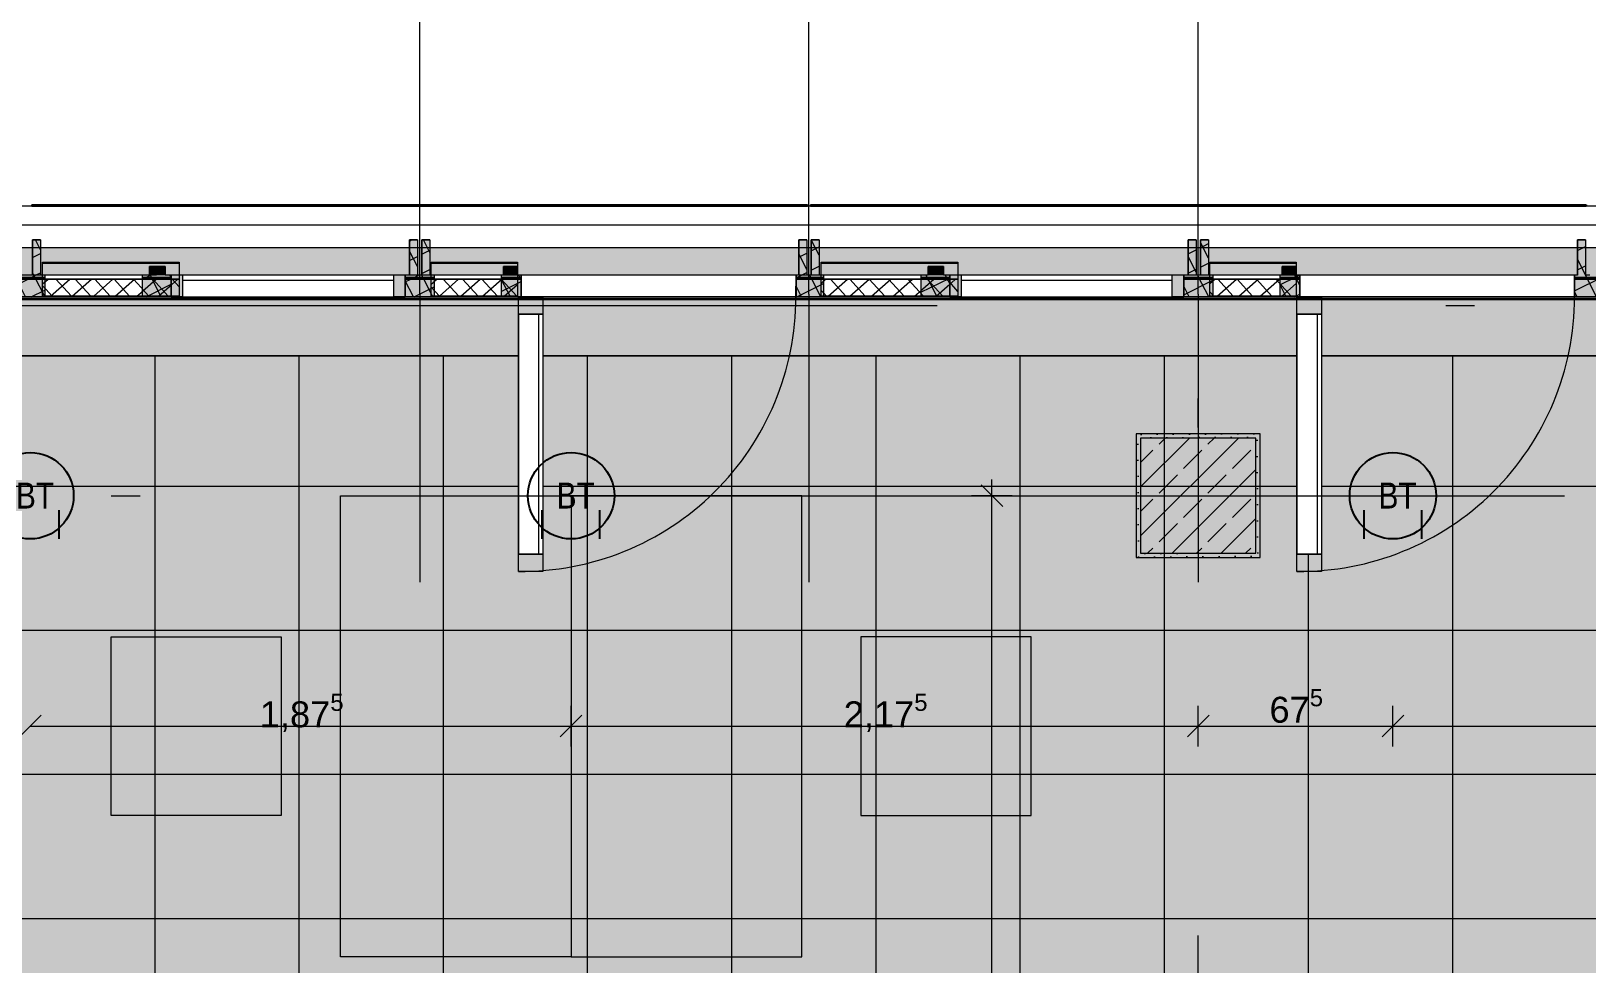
# Model space of a CAD drawing. Header units: metres. Extents: x -22.4 to 53.1, y 133.6 to 157.9.
# Drawn here: x 5.12 to 10.52, y 150.76 to 154 of the extents above; entities that cross this region are included whole.
import ezdxf

# ---------------------------------------------------------------- set-up
doc = ezdxf.new("R2010")
doc.units = ezdxf.units.M
doc.header["$MEASUREMENT"] = 0
for name, pattern in [('Achse', [0.0023, 0.0015, -0.0008]), ('Strichlinie_ eng', [0.0023, 0.0015, -0.0008]), ('Strichpunktlinie', [0.006703, 0.003528, -0.001764, 0, -0.001411]), ('Wipeout_Contour', [1, 0, -1])]:
    doc.linetypes.add(name, pattern=pattern)
for name, color, linetype in [('00  Raster', 7, 'Continuous'), ('00  Raster Ausbau', 7, 'Continuous'), ('10  Fassade', 7, 'Continuous'), ('10  Fassade_Deckschraffur', 7, 'Continuous'), ('10  Fassade_Schnittschraffur', 7, 'Continuous'), ('10  Stützen', 7, 'Continuous'), ('10  Stützen_Schnittschraffur', 7, 'Continuous'), ('10  Wand Massiv_Deckschraffur', 7, 'Continuous'), ('10  Wand Massiv_Fenster', 7, 'Continuous'), ('20  TGA - Revi+BT', 7, 'Continuous'), ('40 Bemaßung 1_ 50 Bodenspiegel', 7, 'Continuous'), ('Neubau_20  Boden Aufbauten', 7, 'Continuous'), ('Neubau_20  Boden Aufbauten_Deckschraffur', 7, 'Continuous'), ('Neubau_20  Möbel', 7, 'Continuous'), ('Neubau_20  TGA - Revi+BT', 7, 'Continuous')]:
    doc.layers.add(name, color=color, linetype=linetype)
doc.styles.add('ERSTELLTER_STIL_1', font='')
doc.styles.add('ERSTELLTER_STIL_2', font='')
doc.styles.get('ERSTELLTER_STIL_1').set_extended_font_data('Arial')
doc.styles.get('ERSTELLTER_STIL_2').set_extended_font_data('Arial Narrow')
pattern_1 = [(41.86749, (-110.10794, 75.264664), (-0.033370506, 0.037234518), []), (131.86749, (-110.10794, 75.264664), (0.037234518, 0.033370506), [])]
pattern_2 = [(26.86749, (-110.10794, 75.264664), (-0.027115717, 0.053523246), []), (116.86749, (-110.10794, 75.264664), (0.053523246, 0.027115717), [])]

msp = doc.modelspace()

# ---------------------------------------------------------------- hatches: boundary and pattern name
at = {"layer": '10  Stützen_Schnittschraffur', "linetype": 'Continuous', "lineweight": 0, "true_color": 0xffffff}
h = msp.add_hatch(color=7, dxfattribs=at)
h.paths.add_polyline_path([(8.9534, 152.6049), (8.9534, 152.1749), (9.3834, 152.1749), (9.3834, 152.6049)])
h.paths.add_polyline_path([(8.9684, 152.5899), (9.3684, 152.5899), (9.3684, 152.1899), (8.9684, 152.1899)], flags=0)
at = {"layer": '10  Stützen_Schnittschraffur', "linetype": 'Continuous', "lineweight": 13, "true_color": 0x000100}
h = msp.add_hatch(dxfattribs=at)
h.set_pattern_fill('Gips_0001', color=98, style=0, pattern_type=2)
h.set_pattern_definition([(26.86749, (-110.107942, 75.264664), (-0.0112982155, 0.0223013526), [0, -0.025])])
h.paths.add_polyline_path([(8.9534, 152.6049), (8.9534, 152.1749), (9.3834, 152.1749), (9.3834, 152.6049)])
h.paths.add_polyline_path([(8.9684, 152.5899), (9.3684, 152.5899), (9.3684, 152.1899), (8.9684, 152.1899)], flags=0)
at = {"layer": '10  Stützen_Schnittschraffur', "linetype": 'Continuous', "lineweight": 0, "true_color": 0xffffff}
msp.add_hatch(color=7, dxfattribs=at).paths.add_polyline_path([(8.9684, 152.1899), (9.3684, 152.1899), (9.3684, 152.5899), (8.9684, 152.5899)])
at = {"layer": '10  Stützen_Schnittschraffur', "linetype": 'Continuous', "lineweight": 13, "true_color": 0x000100}
h = msp.add_hatch(dxfattribs=at)
h.set_pattern_fill('Beton__Stahlbeton_0001', color=98, style=0, pattern_type=2)
h.set_pattern_definition([(225, (8.96843, 152.58991), (-0.084853, 0.084853), []), (225, (8.926, 152.63233), (-0.084853, 0.084853), [0.09, -0.03])])
h.paths.add_polyline_path([(8.9684, 152.1899), (9.3684, 152.1899), (9.3684, 152.5899), (8.9684, 152.5899)])
at = {"layer": 'Neubau_20  Boden Aufbauten_Deckschraffur', "linetype": 'Continuous', "lineweight": 0, "true_color": 0xffffff}
h = msp.add_hatch(color=7, dxfattribs=at)
h.paths.add_polyline_path([(-1.5691, 152.8749), (-1.5691, 148.1899), (3.8309, 148.1899), (3.8309, 145.6049), (-1.6666, 145.6049), (-1.6666, 145.3049), (29.4509, 145.3049), (29.4509, 148.8302), (30.6509, 148.8302), (30.6509, 152.1899), (30.5714, 152.1899), (30.5714, 152.5899), (30.7434, 152.5899), (30.7434, 152.8757), (3.7934, 152.8749)])
h.paths.add_polyline_path([(9.1184, 145.6049), (9.1184, 148.1899), (14.6184, 148.1899), (14.6184, 145.6049), (13.0834, 145.6049), (13.0834, 145.7949), (10.6384, 145.7949), (10.6384, 145.6049)], flags=0)
at = {"layer": 'Neubau_20  Boden Aufbauten_Deckschraffur', "linetype": 'Continuous', "lineweight": 18}
h = msp.add_hatch(dxfattribs=at)
h.set_pattern_fill('Verband__Quadrat__50x50__4D', color=6, style=0, pattern_type=2)
h.set_pattern_definition([(8e-13, (15.05054, 148.9226), (0, 0.5), []), (90, (15.05054, 148.9226), (-0.5, 0), [])])
h.paths.add_polyline_path([(-1.5691, 152.8749), (-1.5691, 148.1899), (3.8309, 148.1899), (3.8309, 145.6049), (-1.6666, 145.6049), (-1.6666, 145.3049), (29.4509, 145.3049), (29.4509, 148.8302), (30.6509, 148.8302), (30.6509, 152.1899), (30.5714, 152.1899), (30.5714, 152.5899), (30.7434, 152.5899), (30.7434, 152.8757), (3.7934, 152.8749)])
h.paths.add_polyline_path([(9.1184, 145.6049), (9.1184, 148.1899), (14.6184, 148.1899), (14.6184, 145.6049), (13.0834, 145.6049), (13.0834, 145.7949), (10.6384, 145.7949), (10.6384, 145.6049)], flags=0)

# ---------------------------------------------------------------- linework, layer by layer
at = {"layer": '10  Stützen', "color": 7, "linetype": 'Continuous', "lineweight": 13, "ltscale": 1000, "flags": 128}
for points in [[(8.9534, 152.6049), (8.9534, 152.1749), (9.3834, 152.1749), (9.3834, 152.6049)], [(8.9684, 152.1899), (9.3684, 152.1899), (9.3684, 152.5899), (8.9684, 152.5899)]]:
    msp.add_lwpolyline(points, close=True, dxfattribs=at)
at = {"layer": '40 Bemaßung 1_ 50 Bodenspiegel', "color": 7, "linetype": 'Continuous', "lineweight": 13, "ltscale": 1000}
for p, q in [((8.4903, 152.3524), (8.4153, 152.4274)), ((8.4528, 152.3899), (8.4528, 152.4462)), ((8.5231, 152.3899), (8.3824, 152.3899)), ((8.4527, 146.1049), (8.4528, 152.3899)), ((6.9934, 151.5199), (6.9934, 151.6606)), ((9.1684, 151.5199), (9.1684, 151.6606)), ((9.8434, 151.5199), (9.8434, 151.6606)), ((5.1559, 151.6278), (5.0809, 151.5528)), ((7.0309, 151.6278), (6.9559, 151.5528)), ((9.2059, 151.6278), (9.1309, 151.5528)), ((9.8809, 151.6278), (9.8059, 151.5528)), ((5.1184, 151.5903), (6.9934, 151.5903)), ((6.9934, 151.5903), (9.1684, 151.5903)), ((9.1684, 151.5903), (9.8434, 151.5903)), ((9.8434, 151.5903), (12.5184, 151.5903))]:
    msp.add_line(p, q, dxfattribs=at)
at = {"layer": 'Neubau_20  Boden Aufbauten', "color": 7, "linetype": 'Continuous', "lineweight": 13, "ltscale": 1000, "flags": 128}
msp.add_lwpolyline([(-1.5691, 152.8749), (-1.5691, 148.1899), (3.8309, 148.1899), (3.8309, 145.6049), (-1.6666, 145.6049), (-1.6666, 145.3049), (29.4509, 145.3049), (29.4509, 148.8302), (30.6509, 148.8302), (30.6509, 152.1899), (30.5714, 152.1899), (30.5714, 152.5899), (30.7434, 152.5899), (30.7434, 152.8757), (3.7934, 152.8749)], close=True, dxfattribs=at)
at = {"layer": 'Neubau_20  Möbel', "color": 9, "linetype": 'Continuous', "lineweight": 18, "ltscale": 1000, "flags": 128}
for points in [[(6.9934, 152.3899), (6.9934, 150.7899), (7.7934, 150.7899), (7.7934, 152.3899)], [(5.9884, 151.8999), (5.9884, 151.2799), (5.3984, 151.2799), (5.3984, 151.8999)], [(7.9984, 151.8999), (7.9984, 151.2799), (8.5884, 151.2799), (8.5884, 151.8999)]]:
    msp.add_lwpolyline(points, close=True, dxfattribs=at)
at = {"layer": 'Neubau_20  TGA - Revi+BT', "color": 1, "linetype": 'Continuous', "lineweight": 25, "ltscale": 1000}
for p, q in [((5.2184, 152.2399), (5.2184, 152.3399)), ((7.0934, 152.2399), (7.0934, 152.3399)), ((9.7434, 152.2399), (9.7434, 152.3399)), ((9.9434, 152.2399), (9.9434, 152.3399))]:
    msp.add_line(p, q, dxfattribs=at)
for centre in [(5.1184, 152.3899), (9.8434, 152.3899)]:
    msp.add_circle(centre, 0.15, dxfattribs=at)

# ---------------------------------------------------------------- texts
at = {"layer": '20  TGA - Revi+BT', "color": 1, "linetype": 'Continuous', "lineweight": 25, "char_height": 0.09, "attachment_point": 6, "rotation": 359.9998, "style": 'ERSTELLTER_STIL_2'}
for insert in [(5.2003, 152.3904), (7.0753, 152.3904), (9.9253, 152.3904)]:
    msp.add_mtext('\\A1;{\\pqr;\\fArial Narrow|b0|i0|c0|p38;BT }', dxfattribs=dict(at, insert=insert))
at = {"layer": '40 Bemaßung 1_ 50 Bodenspiegel', "color": 7, "linetype": 'Continuous', "lineweight": 13, "char_height": 0.09, "attachment_point": 7, "style": 'ERSTELLTER_STIL_1'}
for s, insert in [('\\A1;{\\pql;\\fArial|b0|i0|c0|p38;67\\fArial|b0|i0|c0|p38;\\A1{\\H.66x;\\S5^  ;}}', (9.4151, 151.5759)), ('\\A1;{\\pql;\\fArial|b0|i0|c0|p38;1,87\\fArial|b0|i0|c0|p38;\\A1{\\H.66x;\\S5^  ;}}', (5.9137, 151.5599)), ('\\A1;{\\pql;\\fArial|b0|i0|c0|p38;2,17\\fArial|b0|i0|c0|p38;\\A1{\\H.66x;\\S5^  ;}}', (7.9387, 151.5599))]:
    msp.add_mtext(s, dxfattribs=dict(at, insert=insert))

# ---------------------------------------------------------------- wipeouts: each hides what was drawn before it
at = {"color": 254, "linetype": 'Wipeout_Contour', "lineweight": 0, "ltscale": 621.032677}
msp.add_wipeout([(-8.8716, 153.3959), (-8.8716, 153.3299), (33.1556, 153.3299), (33.1556, 153.3959)], dxfattribs=at).dxf.layer = '10  Fassade_Deckschraffur'

# ---------------------------------------------------------------- next in the draw order: linework, layer by layer
at = {"layer": '10  Fassade', "color": 7, "linetype": 'Continuous', "lineweight": 18, "ltscale": 1000, "flags": 128}
msp.add_lwpolyline([(-8.8716, 153.3959), (33.1556, 153.3959)], dxfattribs=at)

# ---------------------------------------------------------------- next in the draw order: wipeouts: each hides what was drawn before it
at = {"color": 254, "linetype": 'Wipeout_Contour', "lineweight": 0, "ltscale": 620.542959}
msp.add_wipeout([(-8.8716, 153.1481), (33.1556, 153.1481), (33.1556, 153.3299), (-8.8716, 153.3299)], dxfattribs=at).dxf.layer = '10  Fassade_Deckschraffur'
at = {"color": 254, "linetype": 'Wipeout_Contour', "lineweight": 0, "ltscale": 619.490873}
msp.add_wipeout([(-8.8716, 153.0705), (-8.8716, 152.875), (33.1556, 152.875), (33.1556, 153.0705)], dxfattribs=at).dxf.layer = '10  Fassade_Deckschraffur'

# ---------------------------------------------------------------- next in the draw order: hatches: boundary and pattern name
at = {"layer": '10  Fassade', "linetype": 'Continuous', "lineweight": 0, "true_color": 0xffffff}
for points in [[(5.1609, 153.1999), (5.1609, 153.1969), (5.6344, 153.1969), (5.6344, 153.1999)], [(6.5084, 153.1999), (6.5084, 153.1969), (6.8074, 153.1969), (6.8074, 153.1999)], [(7.8609, 153.1999), (7.8609, 153.1969), (8.3344, 153.1969), (8.3344, 153.1999)], [(9.2084, 153.1999), (9.2084, 153.1969), (9.5074, 153.1969), (9.5074, 153.1999)]]:
    msp.add_hatch(color=7, dxfattribs=at).paths.add_polyline_path(points)

# ---------------------------------------------------------------- next in the draw order: linework, layer by layer
at = {"layer": '10  Fassade', "color": 7, "linetype": 'Continuous', "lineweight": 13, "ltscale": 1000}
for p, q in [((5.1534, 153.2774), (5.1259, 153.2774)), ((6.4609, 153.2774), (6.4334, 153.2774)), ((6.5034, 153.2774), (6.4759, 153.2774)), ((7.8109, 153.2774), (7.7834, 153.2774)), ((7.8534, 153.2774), (7.8259, 153.2774)), ((9.1609, 153.2774), (9.1334, 153.2774)), ((9.2034, 153.2774), (9.1759, 153.2774)), ((10.5109, 153.2774), (10.4834, 153.2774)), ((5.5854, 153.1849), (5.5314, 153.1849)), ((6.8074, 153.1849), (6.7594, 153.1849)), ((8.2854, 153.1849), (8.2314, 153.1849)), ((9.5074, 153.1849), (9.4594, 153.1849))]:
    msp.add_line(p, q, dxfattribs=at)
at = {"layer": '10  Fassade', "color": 7, "linetype": 'Continuous', "lineweight": 18, "ltscale": 1000, "flags": 128}
for points in [[(-8.8716, 153.3299), (33.1556, 153.3299)], [(-8.8716, 152.875), (33.1556, 152.875)]]:
    msp.add_lwpolyline(points, dxfattribs=at)
at = {"layer": '10  Fassade', "color": 7, "linetype": 'Strichlinie_ eng', "lineweight": 18, "ltscale": 1000, "flags": 128}
for points in [[(5.1259, 153.2774), (5.1534, 153.2774)], [(6.4334, 153.2774), (6.4609, 153.2774)], [(6.4759, 153.2774), (6.5034, 153.2774)], [(7.7834, 153.2774), (7.8109, 153.2774)], [(7.8259, 153.2774), (7.8534, 153.2774)], [(9.1334, 153.2774), (9.1609, 153.2774)], [(9.1759, 153.2774), (9.2034, 153.2774)], [(10.4834, 153.2774), (10.5109, 153.2774)], [(5.5314, 153.1849), (5.5854, 153.1849)], [(6.7594, 153.1849), (6.8074, 153.1849)], [(8.2314, 153.1849), (8.2854, 153.1849)], [(9.4594, 153.1849), (9.5074, 153.1849)]]:
    msp.add_lwpolyline(points, dxfattribs=at)
at = {"layer": '10  Fassade', "color": 7, "linetype": 'Continuous', "lineweight": 18, "ltscale": 1000, "flags": 128}
for points in [[(5.1609, 153.1999), (5.6344, 153.1999), (5.6344, 153.1969), (5.1609, 153.1969)], [(6.5084, 153.1999), (6.8074, 153.1999), (6.8074, 153.1969), (6.5084, 153.1969)], [(7.8609, 153.1999), (8.3344, 153.1999), (8.3344, 153.1969), (7.8609, 153.1969)], [(9.2084, 153.1999), (9.5074, 153.1999), (9.5074, 153.1969), (9.2084, 153.1969)]]:
    msp.add_lwpolyline(points, close=True, dxfattribs=at)
at = {"layer": '10  Wand Massiv_Fenster', "color": 7, "linetype": 'Continuous', "lineweight": 13, "ltscale": 1000}
for p, q in [((33.1556, 153.2499), (-8.8716, 153.2499)), ((33.1556, 152.8749), (-8.8716, 152.8749))]:
    msp.add_line(p, q, dxfattribs=at)

# ---------------------------------------------------------------- next in the draw order: wipeouts: each hides what was drawn before it
at = {"color": 254, "linetype": 'Wipeout_Contour', "lineweight": 0, "ltscale": 614.712296}
msp.add_wipeout([(10.5134, 153.3959), (10.5134, 153.3999), (7.8234, 153.3999), (7.8234, 153.3959)], dxfattribs=at).dxf.layer = '10  Fassade_Deckschraffur'
at = {"color": 254, "linetype": 'Wipeout_Contour', "lineweight": 0, "ltscale": 620.177937}
msp.add_wipeout([(-8.8716, 153.1481), (-8.8716, 153.1451), (33.1556, 153.1451), (33.1556, 153.1481)], dxfattribs=at).dxf.layer = '10  Fassade_Deckschraffur'

# ---------------------------------------------------------------- next in the draw order: linework, layer by layer
at = {"layer": '10  Fassade', "color": 7, "linetype": 'Continuous', "lineweight": 25, "ltscale": 1000, "flags": 128}
msp.add_lwpolyline([(10.5134, 153.3999), (10.5134, 153.3959)], dxfattribs=at)

# ---------------------------------------------------------------- next in the draw order: wipeouts: each hides what was drawn before it
at = {"color": 254, "linetype": 'Wipeout_Contour', "lineweight": 0, "ltscale": 614.162945}
msp.add_wipeout([(7.8134, 153.3959), (7.8134, 153.3999), (5.1234, 153.3999), (5.1234, 153.3959)], dxfattribs=at).dxf.layer = '10  Fassade_Deckschraffur'
at = {"color": 254, "linetype": 'Wipeout_Contour', "lineweight": 0, "ltscale": 620.03891}
msp.add_wipeout([(-8.8716, 153.1419), (-8.8716, 153.0809), (33.1556, 153.0809), (33.1556, 153.1419)], dxfattribs=at).dxf.layer = '10  Fassade_Deckschraffur'

# ---------------------------------------------------------------- next in the draw order: linework, layer by layer
at = {"layer": '10  Fassade', "color": 7, "linetype": 'Continuous', "lineweight": 13, "ltscale": 1000}
for p, q in [((5.1259, 153.2774), (5.1259, 153.1549)), ((6.4609, 153.2774), (6.4609, 153.1549)), ((6.4759, 153.2774), (6.4759, 153.1549)), ((7.8109, 153.2774), (7.8109, 153.1549)), ((7.8259, 153.2774), (7.8259, 153.1549)), ((9.1609, 153.2774), (9.1609, 153.1549)), ((9.1759, 153.2774), (9.1759, 153.1549)), ((10.5109, 153.2774), (10.5109, 153.1549)), ((6.4759, 153.1549), (6.4609, 153.1549)), ((9.1759, 153.1549), (9.1609, 153.1549))]:
    msp.add_line(p, q, dxfattribs=at)
at = {"layer": '10  Fassade', "color": 7, "linetype": 'Continuous', "lineweight": 25, "ltscale": 1000, "flags": 128}
for points in [[(5.1234, 153.3999), (7.8134, 153.3999)], [(5.1234, 153.3999), (5.1234, 153.3959)], [(5.1234, 153.3959), (7.8134, 153.3959)], [(7.8134, 153.3999), (7.8134, 153.3959)], [(7.8234, 153.3999), (10.5134, 153.3999)], [(7.8234, 153.3999), (7.8234, 153.3959)], [(7.8234, 153.3959), (10.5134, 153.3959)]]:
    msp.add_lwpolyline(points, dxfattribs=at)
at = {"layer": '10  Fassade', "color": 7, "linetype": 'Strichlinie_ eng', "lineweight": 18, "ltscale": 1000, "flags": 128}
for points in [[(5.1259, 153.1549), (5.1259, 153.2774)], [(5.1534, 153.2774), (5.1534, 153.1549)], [(6.4334, 153.1549), (6.4334, 153.2774)], [(6.4609, 153.2774), (6.4609, 153.1549)], [(6.4759, 153.1549), (6.4759, 153.2774)], [(6.5034, 153.2774), (6.5034, 153.1549)], [(7.7834, 153.1549), (7.7834, 153.2774)], [(7.8109, 153.2774), (7.8109, 153.1549)], [(7.8259, 153.1549), (7.8259, 153.2774)], [(7.8534, 153.2774), (7.8534, 153.1549)], [(9.1334, 153.1549), (9.1334, 153.2774)], [(9.1609, 153.2774), (9.1609, 153.1549)], [(9.1759, 153.1549), (9.1759, 153.2774)], [(9.2034, 153.2774), (9.2034, 153.1549)], [(10.4834, 153.1549), (10.4834, 153.2774)], [(10.5109, 153.2774), (10.5109, 153.1549)], [(5.5314, 153.1549), (5.5314, 153.1849)], [(5.5854, 153.1849), (5.5854, 153.1549)], [(6.7594, 153.1549), (6.7594, 153.1849)], [(6.8074, 153.1849), (6.8074, 153.1549)], [(8.2314, 153.1549), (8.2314, 153.1849)], [(8.2854, 153.1849), (8.2854, 153.1549)], [(9.4594, 153.1549), (9.4594, 153.1849)], [(9.5074, 153.1849), (9.5074, 153.1549)], [(33.1556, 153.1549), (32.5564, 153.1549), (32.1184, 153.1549), (31.0859, 153.1549), (30.7684, 153.1549), (29.8564, 153.1549), (29.4184, 153.1549), (28.3859, 153.1549), (28.0684, 153.1549), (27.1564, 153.1549), (26.7184, 153.1549), (25.6859, 153.1549), (25.3684, 153.1549), (24.4564, 153.1549), (24.0184, 153.1549), (22.9859, 153.1549), (22.6684, 153.1549), (21.7564, 153.1549), (21.3184, 153.1549), (20.2859, 153.1549), (19.9684, 153.1549), (19.0564, 153.1549), (18.6184, 153.1549), (17.5859, 153.1549), (17.2684, 153.1549), (16.3564, 153.1549), (15.9184, 153.1549), (14.8859, 153.1549), (14.5684, 153.1549), (13.6564, 153.1549), (13.2184, 153.1549), (12.1859, 153.1549), (11.8684, 153.1549), (10.9564, 153.1549), (10.5184, 153.1549), (9.4859, 153.1549), (9.1684, 153.1549), (8.2564, 153.1549), (7.8184, 153.1549), (6.7859, 153.1549), (6.4684, 153.1549), (5.5564, 153.1549), (5.1184, 153.1549), (4.0859, 153.1549), (3.7684, 153.1549), (2.8564, 153.1549), (2.4184, 153.1549), (1.3859, 153.1549), (1.0684, 153.1549), (0.1564, 153.1549), (-0.2816, 153.1549), (-1.3141, 153.1549), (-1.6316, 153.1549), (-2.5436, 153.1549), (-2.9816, 153.1549), (-4.0141, 153.1549), (-4.3316, 153.1549), (-5.2436, 153.1549), (-5.6816, 153.1549), (-6.7141, 153.1549), (-7.0316, 153.1549), (-7.9436, 153.1549), (-8.8716, 153.1549)]]:
    msp.add_lwpolyline(points, dxfattribs=at)
at = {"layer": '10  Fassade', "color": 7, "linetype": 'Continuous', "lineweight": 18, "ltscale": 1000, "flags": 128}
for points in [[(-8.8716, 153.1481), (33.1556, 153.1481)], [(-8.8716, 153.1451), (33.1556, 153.1451)], [(-8.8716, 153.1419), (33.1556, 153.1419)]]:
    msp.add_lwpolyline(points, dxfattribs=at)
at = {"layer": '10  Fassade', "color": 7, "linetype": 'Continuous', "lineweight": 13, "ltscale": 1000, "flags": 128}
for points in [[(5.1259, 153.1549), (5.1184, 153.1549), (5.1109, 153.1549)], [(7.8259, 153.1549), (7.8184, 153.1549), (7.8109, 153.1549)], [(10.5259, 153.1549), (10.5184, 153.1549), (10.5109, 153.1549)]]:
    msp.add_lwpolyline(points, dxfattribs=at)

# ---------------------------------------------------------------- next in the draw order: wipeouts: each hides what was drawn before it
at = {"color": 254, "linetype": 'Wipeout_Contour', "lineweight": 0, "ltscale": 619.908534}
msp.add_wipeout([(-8.8716, 153.0759), (33.1556, 153.0759), (33.1556, 153.0809), (-8.8716, 153.0809)], dxfattribs=at).dxf.layer = '10  Fassade_Deckschraffur'

# ---------------------------------------------------------------- next in the draw order: wipeouts: each hides what was drawn before it
at = {"color": 254, "linetype": 'Wipeout_Contour', "lineweight": 0, "ltscale": 619.88798}
msp.add_wipeout([(-8.8716, 153.0759), (-8.8716, 153.0705), (33.1556, 153.0705), (33.1556, 153.0759)], dxfattribs=at).dxf.layer = '10  Fassade_Deckschraffur'

# ---------------------------------------------------------------- next in the draw order: hatches: boundary and pattern name
at = {"layer": '10  Wand Massiv_Deckschraffur', "linetype": 'Continuous', "lineweight": 0, "true_color": 0xffffff}
msp.add_hatch(color=7, dxfattribs=at).paths.add_polyline_path([(-8.8716, 152.8749), (33.1556, 152.8749), (33.1556, 153.2499), (-8.8716, 153.2499)])

# ---------------------------------------------------------------- next in the draw order: linework, layer by layer
at = {"layer": '00  Raster', "color": 7, "linetype": 'Strichpunktlinie', "lineweight": 13, "ltscale": 1000}
msp.add_line((9.1684, 133.7291), (9.1684, 155.8899), dxfattribs=at)
at = {"layer": '00  Raster Ausbau', "color": 251, "linetype": 'Achse', "lineweight": 18, "ltscale": 1000, "true_color": 0x5f5f5f}
for p, q in [((6.4684, 153.0899), (6.4684, 154.0899)), ((9.1684, 153.0899), (9.1684, 154.0899)), ((6.4684, 153.0899), (6.4684, 152.0899)), ((9.1684, 153.0899), (9.1684, 152.0899))]:
    msp.add_line(p, q, dxfattribs=at)
at = {"layer": '00  Raster Ausbau', "color": 9, "linetype": 'Achse', "lineweight": 18, "ltscale": 1000}
for q in [(7.8184, 154.0899), (7.8184, 152.0899)]:
    msp.add_line((7.8184, 153.0899), q, dxfattribs=at)
at = {"layer": '10  Fassade', "color": 7, "linetype": 'Strichpunktlinie', "lineweight": 13, "ltscale": 1000}
msp.add_line((-8.8716, 153.0499), (33.1556, 153.0499), dxfattribs=at)
at = {"layer": '10  Fassade', "color": 7, "linetype": 'Continuous', "lineweight": 18, "ltscale": 1000, "flags": 128}
for points in [[(-8.8716, 153.0809), (33.1556, 153.0809)], [(-8.8716, 153.0759), (33.1556, 153.0759)], [(-8.8716, 153.0705), (33.1556, 153.0705)]]:
    msp.add_lwpolyline(points, dxfattribs=at)
at = {"layer": '10  Fassade', "color": 7, "linetype": 'Strichlinie_ eng', "lineweight": 18, "ltscale": 1000, "flags": 128}
msp.add_lwpolyline([(33.1556, 153.0799), (32.5564, 153.0799), (32.1184, 153.0799), (31.0859, 153.0799), (30.7684, 153.0799), (29.8564, 153.0799), (29.4184, 153.0799), (28.3859, 153.0799), (28.0684, 153.0799), (27.1564, 153.0799), (26.7184, 153.0799), (25.6859, 153.0799), (25.3684, 153.0799), (24.4564, 153.0799), (24.0184, 153.0799), (22.9859, 153.0799), (22.6684, 153.0799), (21.7564, 153.0799), (21.3184, 153.0799), (20.2859, 153.0799), (19.9684, 153.0799), (19.0564, 153.0799), (18.6184, 153.0799), (17.5859, 153.0799), (17.2684, 153.0799), (16.3564, 153.0799), (15.9184, 153.0799), (14.8859, 153.0799), (14.5684, 153.0799), (13.6564, 153.0799), (13.2184, 153.0799), (12.1859, 153.0799), (11.8684, 153.0799), (10.9564, 153.0799), (10.5184, 153.0799), (9.4859, 153.0799), (9.1684, 153.0799), (8.2564, 153.0799), (7.8184, 153.0799), (6.7859, 153.0799), (6.4684, 153.0799), (5.5564, 153.0799), (5.1184, 153.0799), (4.0859, 153.0799), (3.7684, 153.0799), (2.8564, 153.0799), (2.4184, 153.0799), (1.3859, 153.0799), (1.0684, 153.0799), (0.1564, 153.0799), (-0.2816, 153.0799), (-1.3141, 153.0799), (-1.6316, 153.0799), (-2.5436, 153.0799), (-2.9816, 153.0799), (-4.0141, 153.0799), (-4.3316, 153.0799), (-5.2436, 153.0799), (-5.6816, 153.0799), (-6.7141, 153.0799), (-7.0316, 153.0799), (-7.9436, 153.0799), (-8.8716, 153.0799)], dxfattribs=at)

# ---------------------------------------------------------------- next in the draw order: wipeouts: each hides what was drawn before it
at = {"color": 254, "linetype": 'Wipeout_Contour', "lineweight": 0, "ltscale": 612.845169}
msp.add_wipeout([(5.1684, 153.1549), (5.1684, 153.0799), (5.5064, 153.0799), (5.5064, 153.1549)], dxfattribs=at).dxf.layer = '10  Fassade_Deckschraffur'
at = {"color": 254, "linetype": 'Wipeout_Contour', "lineweight": 0, "ltscale": 612.946811}
msp.add_wipeout([(5.6064, 153.1549), (5.6064, 153.0799), (6.4184, 153.0799), (6.4184, 153.1549)], dxfattribs=at).dxf.layer = '10  Fassade_Deckschraffur'
at = {"color": 254, "linetype": 'Wipeout_Contour', "lineweight": 0, "ltscale": 613.047727}
msp.add_wipeout([(6.5184, 153.1549), (6.5184, 153.0799), (6.7514, 153.0799), (6.7514, 153.1549)], dxfattribs=at).dxf.layer = '10  Fassade_Deckschraffur'
at = {"color": 254, "linetype": 'Wipeout_Contour', "lineweight": 0, "ltscale": 613.170617}
msp.add_wipeout([(6.8204, 153.1549), (6.8204, 153.0799), (7.7734, 153.0799), (7.7734, 153.1549)], dxfattribs=at).dxf.layer = '10  Fassade_Deckschraffur'
at = {"color": 254, "linetype": 'Wipeout_Contour', "lineweight": 0, "ltscale": 613.316343}
msp.add_wipeout([(7.8684, 153.1549), (7.8684, 153.0799), (8.2064, 153.0799), (8.2064, 153.1549)], dxfattribs=at).dxf.layer = '10  Fassade_Deckschraffur'
at = {"color": 254, "linetype": 'Wipeout_Contour', "lineweight": 0, "ltscale": 613.465385}
msp.add_wipeout([(8.3064, 153.1549), (8.3064, 153.0799), (9.1184, 153.0799), (9.1184, 153.1549)], dxfattribs=at).dxf.layer = '10  Fassade_Deckschraffur'
at = {"color": 254, "linetype": 'Wipeout_Contour', "lineweight": 0, "ltscale": 613.610113}
msp.add_wipeout([(9.2184, 153.1549), (9.2184, 153.0799), (9.4514, 153.0799), (9.4514, 153.1549)], dxfattribs=at).dxf.layer = '10  Fassade_Deckschraffur'
at = {"color": 254, "linetype": 'Wipeout_Contour', "lineweight": 0, "ltscale": 613.779398}
msp.add_wipeout([(9.5204, 153.1549), (9.5204, 153.0799), (10.4734, 153.0799), (10.4734, 153.1549)], dxfattribs=at).dxf.layer = '10  Fassade_Deckschraffur'
at = {"color": 254, "linetype": 'Wipeout_Contour', "lineweight": 0, "ltscale": 611.032675}
msp.add_wipeout([(6.8956, 153.0199), (6.8106, 153.0199), (6.8106, 152.1873), (6.8956, 152.1873)], dxfattribs=at).dxf.layer = '10  Fassade_Schnittschraffur'
at = {"color": 254, "linetype": 'Wipeout_Contour', "lineweight": 0, "ltscale": 611.61226}
msp.add_wipeout([(9.5956, 153.0199), (9.5106, 153.0199), (9.5106, 152.1873), (9.5956, 152.1873)], dxfattribs=at).dxf.layer = '10  Fassade_Schnittschraffur'

# ---------------------------------------------------------------- next in the draw order: hatches: boundary and pattern name
at = {"layer": '10  Fassade', "linetype": 'Continuous', "lineweight": 13, "true_color": 0x000100}
h = msp.add_hatch(dxfattribs=at)
h.set_pattern_fill('Dämmung__hart_2_0001', color=98, style=0, pattern_type=2)
h.set_pattern_definition(pattern_1)
h.paths.add_polyline_path([(5.1609, 153.1419), (5.1609, 153.0819), (5.6344, 153.0819), (5.6344, 153.1419)])
h = msp.add_hatch(dxfattribs=at)
h.set_pattern_fill('Dämmung__hart_2_0001', color=98, style=0, pattern_type=2)
h.set_pattern_definition(pattern_1)
h.paths.add_polyline_path([(6.5084, 153.1419), (6.5084, 153.0819), (6.8074, 153.0819), (6.8074, 153.1419)])
h = msp.add_hatch(dxfattribs=at)
h.set_pattern_fill('Dämmung__hart_2_0001', color=98, style=0, pattern_type=2)
h.set_pattern_definition(pattern_1)
h.paths.add_polyline_path([(7.8609, 153.1419), (7.8609, 153.0819), (8.3344, 153.0819), (8.3344, 153.1419)])
h = msp.add_hatch(dxfattribs=at)
h.set_pattern_fill('Dämmung__hart_2_0001', color=98, style=0, pattern_type=2)
h.set_pattern_definition(pattern_1)
h.paths.add_polyline_path([(9.2084, 153.1419), (9.2084, 153.0819), (9.5074, 153.0819), (9.5074, 153.1419)])
at = {"layer": '10  Fassade', "linetype": 'Continuous', "lineweight": 0, "true_color": 0xffffff}
for points in [[(5.1609, 153.0819), (5.1609, 153.0799), (5.6344, 153.0799), (5.6344, 153.0819)], [(6.5084, 153.0819), (6.5084, 153.0799), (6.8074, 153.0799), (6.8074, 153.0819)], [(7.8609, 153.0819), (7.8609, 153.0799), (8.3344, 153.0799), (8.3344, 153.0819)], [(9.2084, 153.0819), (9.2084, 153.0799), (9.5074, 153.0799), (9.5074, 153.0819)]]:
    msp.add_hatch(color=7, dxfattribs=at).paths.add_polyline_path(points)
at = {"layer": '10  Fassade_Schnittschraffur', "linetype": 'Continuous', "lineweight": 0, "true_color": 0xffffff}
for points in [[(5.1534, 153.1549), (5.1534, 153.2774), (5.1259, 153.2774), (5.1259, 153.1549)], [(6.4334, 153.2774), (6.4334, 153.1549), (6.4609, 153.1549), (6.4609, 153.2774)], [(6.5034, 153.2774), (6.4759, 153.2774), (6.4759, 153.1549), (6.5034, 153.1549)], [(7.7834, 153.2774), (7.7834, 153.1549), (7.8109, 153.1549), (7.8109, 153.2774)], [(7.8534, 153.1549), (7.8534, 153.2774), (7.8259, 153.2774), (7.8259, 153.1549)], [(9.1334, 153.2774), (9.1334, 153.1549), (9.1609, 153.1549), (9.1609, 153.2774)], [(9.2034, 153.2774), (9.1759, 153.2774), (9.1759, 153.1549), (9.2034, 153.1549)], [(10.4834, 153.2774), (10.4834, 153.1549), (10.5109, 153.1549), (10.5109, 153.2774)], [(5.5854, 153.1849), (5.5314, 153.1849), (5.5314, 153.1549), (5.5854, 153.1549)], [(6.8074, 153.1549), (6.8074, 153.1849), (6.7594, 153.1849), (6.7594, 153.1549)], [(8.2854, 153.1849), (8.2314, 153.1849), (8.2314, 153.1549), (8.2854, 153.1549)], [(9.5074, 153.1549), (9.5074, 153.1849), (9.4594, 153.1849), (9.4594, 153.1549)], [(5.1259, 153.1549), (5.1184, 153.1549), (5.1109, 153.1549), (5.0834, 153.1549), (5.0734, 153.1549), (5.0734, 153.0799), (5.1684, 153.0799), (5.1684, 153.1549)], [(5.6064, 153.1549), (5.5854, 153.1549), (5.5314, 153.1549), (5.5064, 153.1549), (5.5064, 153.0799), (5.6064, 153.0799)], [(5.6064, 153.1549), (5.6064, 153.0799), (5.6066, 153.1549)], [(6.4182, 153.1549), (6.4182, 153.0799), (6.4184, 153.1549)], [(6.5184, 153.1549), (6.5034, 153.1549), (6.4759, 153.1549), (6.4609, 153.1549), (6.4334, 153.1549), (6.4184, 153.1549), (6.4184, 153.0799), (6.5184, 153.0799)], [(6.8204, 153.1549), (6.8074, 153.1549), (6.7594, 153.1549), (6.7514, 153.1549), (6.7514, 153.0799), (6.8204, 153.0799)], [(6.8204, 153.1549), (6.8204, 153.0799), (6.8206, 153.1549)], [(7.7732, 153.1549), (7.7732, 153.0799), (7.7734, 153.1549)], [(7.8259, 153.1549), (7.8184, 153.1549), (7.8109, 153.1549), (7.7834, 153.1549), (7.7734, 153.1549), (7.7734, 153.0799), (7.8684, 153.0799), (7.8684, 153.1549)], [(8.3064, 153.1549), (8.2854, 153.1549), (8.2314, 153.1549), (8.2064, 153.1549), (8.2064, 153.0799), (8.3064, 153.0799)], [(8.3064, 153.1549), (8.3064, 153.0799), (8.3066, 153.1549)], [(9.1182, 153.1549), (9.1182, 153.0799), (9.1184, 153.1549)], [(9.2184, 153.1549), (9.2034, 153.1549), (9.1759, 153.1549), (9.1609, 153.1549), (9.1334, 153.1549), (9.1184, 153.1549), (9.1184, 153.0799), (9.2184, 153.0799)], [(9.5204, 153.1549), (9.5074, 153.1549), (9.4594, 153.1549), (9.4514, 153.1549), (9.4514, 153.0799), (9.5204, 153.0799)], [(9.5204, 153.1549), (9.5204, 153.0799), (9.5206, 153.1549)], [(10.4732, 153.1549), (10.4732, 153.0799), (10.4734, 153.1549)], [(10.5259, 153.1549), (10.5184, 153.1549), (10.5109, 153.1549), (10.4834, 153.1549), (10.4734, 153.1549), (10.4734, 153.0799), (10.5684, 153.0799), (10.5684, 153.1549)], [(6.8956, 153.0799), (6.8106, 153.0799), (6.8106, 153.0199), (6.8956, 153.0199)], [(9.5956, 153.0799), (9.5106, 153.0799), (9.5106, 153.0199), (9.5956, 153.0199)], [(6.8956, 152.1873), (6.8106, 152.1873), (6.8106, 152.1273), (6.8956, 152.1273)], [(9.5956, 152.1873), (9.5106, 152.1873), (9.5106, 152.1273), (9.5956, 152.1273)]]:
    msp.add_hatch(color=7, dxfattribs=at).paths.add_polyline_path(points)
at = {"layer": '10  Fassade_Schnittschraffur', "linetype": 'Continuous', "lineweight": 13, "true_color": 0x000100}
h = msp.add_hatch(dxfattribs=at)
h.set_pattern_fill('Dämmung__hart_1_0001', color=98, style=0, pattern_type=2)
h.set_pattern_definition(pattern_2)
h.paths.add_polyline_path([(5.1534, 153.1549), (5.1534, 153.2774), (5.1259, 153.2774), (5.1259, 153.1549)])
h = msp.add_hatch(dxfattribs=at)
h.set_pattern_fill('Dämmung__hart_1_0001', color=98, style=0, pattern_type=2)
h.set_pattern_definition(pattern_2)
h.paths.add_polyline_path([(6.4334, 153.2774), (6.4334, 153.1549), (6.4609, 153.1549), (6.4609, 153.2774)])
h = msp.add_hatch(dxfattribs=at)
h.set_pattern_fill('Dämmung__hart_1_0001', color=98, style=0, pattern_type=2)
h.set_pattern_definition(pattern_2)
h.paths.add_polyline_path([(6.5034, 153.2774), (6.4759, 153.2774), (6.4759, 153.1549), (6.5034, 153.1549)])
h = msp.add_hatch(dxfattribs=at)
h.set_pattern_fill('Dämmung__hart_1_0001', color=98, style=0, pattern_type=2)
h.set_pattern_definition(pattern_2)
h.paths.add_polyline_path([(7.7834, 153.2774), (7.7834, 153.1549), (7.8109, 153.1549), (7.8109, 153.2774)])
h = msp.add_hatch(dxfattribs=at)
h.set_pattern_fill('Dämmung__hart_1_0001', color=98, style=0, pattern_type=2)
h.set_pattern_definition(pattern_2)
h.paths.add_polyline_path([(7.8534, 153.1549), (7.8534, 153.2774), (7.8259, 153.2774), (7.8259, 153.1549)])
h = msp.add_hatch(dxfattribs=at)
h.set_pattern_fill('Dämmung__hart_1_0001', color=98, style=0, pattern_type=2)
h.set_pattern_definition(pattern_2)
h.paths.add_polyline_path([(9.1334, 153.2774), (9.1334, 153.1549), (9.1609, 153.1549), (9.1609, 153.2774)])
h = msp.add_hatch(dxfattribs=at)
h.set_pattern_fill('Dämmung__hart_1_0001', color=98, style=0, pattern_type=2)
h.set_pattern_definition(pattern_2)
h.paths.add_polyline_path([(9.2034, 153.2774), (9.1759, 153.2774), (9.1759, 153.1549), (9.2034, 153.1549)])
h = msp.add_hatch(dxfattribs=at)
h.set_pattern_fill('Dämmung__hart_1_0001', color=98, style=0, pattern_type=2)
h.set_pattern_definition(pattern_2)
h.paths.add_polyline_path([(10.4834, 153.2774), (10.4834, 153.1549), (10.5109, 153.1549), (10.5109, 153.2774)])
h = msp.add_hatch(dxfattribs=at)
h.set_pattern_fill('Dämmung__hart_1_0001', color=98, style=0, pattern_type=2)
h.set_pattern_definition(pattern_2)
h.paths.add_polyline_path([(5.5854, 153.1849), (5.5314, 153.1849), (5.5314, 153.1549), (5.5854, 153.1549)])
h = msp.add_hatch(dxfattribs=at)
h.set_pattern_fill('Dämmung__hart_1_0001', color=98, style=0, pattern_type=2)
h.set_pattern_definition(pattern_2)
h.paths.add_polyline_path([(6.8074, 153.1549), (6.8074, 153.1849), (6.7594, 153.1849), (6.7594, 153.1549)])
h = msp.add_hatch(dxfattribs=at)
h.set_pattern_fill('Dämmung__hart_1_0001', color=98, style=0, pattern_type=2)
h.set_pattern_definition(pattern_2)
h.paths.add_polyline_path([(8.2854, 153.1849), (8.2314, 153.1849), (8.2314, 153.1549), (8.2854, 153.1549)])
h = msp.add_hatch(dxfattribs=at)
h.set_pattern_fill('Dämmung__hart_1_0001', color=98, style=0, pattern_type=2)
h.set_pattern_definition(pattern_2)
h.paths.add_polyline_path([(9.5074, 153.1549), (9.5074, 153.1849), (9.4594, 153.1849), (9.4594, 153.1549)])
h = msp.add_hatch(dxfattribs=at)
h.set_pattern_fill('Dämmung__hart_1_0001', color=98, style=0, pattern_type=2)
h.set_pattern_definition(pattern_2)
h.paths.add_polyline_path([(5.1259, 153.1549), (5.1184, 153.1549), (5.1109, 153.1549), (5.0834, 153.1549), (5.0734, 153.1549), (5.0734, 153.0799), (5.1684, 153.0799), (5.1684, 153.1549)])
h = msp.add_hatch(dxfattribs=at)
h.set_pattern_fill('Dämmung__hart_1_0001', color=98, style=0, pattern_type=2)
h.set_pattern_definition(pattern_2)
h.paths.add_polyline_path([(5.6064, 153.1549), (5.5854, 153.1549), (5.5314, 153.1549), (5.5064, 153.1549), (5.5064, 153.0799), (5.6064, 153.0799)])
h = msp.add_hatch(dxfattribs=at)
h.set_pattern_fill('Dämmung__hart_1_0001', color=98, style=0, pattern_type=2)
h.set_pattern_definition(pattern_2)
h.paths.add_polyline_path([(6.5184, 153.1549), (6.5034, 153.1549), (6.4759, 153.1549), (6.4609, 153.1549), (6.4334, 153.1549), (6.4184, 153.1549), (6.4184, 153.0799), (6.5184, 153.0799)])
h = msp.add_hatch(dxfattribs=at)
h.set_pattern_fill('Dämmung__hart_1_0001', color=98, style=0, pattern_type=2)
h.set_pattern_definition(pattern_2)
h.paths.add_polyline_path([(6.8204, 153.1549), (6.8074, 153.1549), (6.7594, 153.1549), (6.7514, 153.1549), (6.7514, 153.0799), (6.8204, 153.0799)])
h = msp.add_hatch(dxfattribs=at)
h.set_pattern_fill('Dämmung__hart_1_0001', color=98, style=0, pattern_type=2)
h.set_pattern_definition(pattern_2)
h.paths.add_polyline_path([(7.8259, 153.1549), (7.8184, 153.1549), (7.8109, 153.1549), (7.7834, 153.1549), (7.7734, 153.1549), (7.7734, 153.0799), (7.8684, 153.0799), (7.8684, 153.1549)])
h = msp.add_hatch(dxfattribs=at)
h.set_pattern_fill('Dämmung__hart_1_0001', color=98, style=0, pattern_type=2)
h.set_pattern_definition(pattern_2)
h.paths.add_polyline_path([(8.3064, 153.1549), (8.2854, 153.1549), (8.2314, 153.1549), (8.2064, 153.1549), (8.2064, 153.0799), (8.3064, 153.0799)])
h = msp.add_hatch(dxfattribs=at)
h.set_pattern_fill('Dämmung__hart_1_0001', color=98, style=0, pattern_type=2)
h.set_pattern_definition(pattern_2)
h.paths.add_polyline_path([(9.2184, 153.1549), (9.2034, 153.1549), (9.1759, 153.1549), (9.1609, 153.1549), (9.1334, 153.1549), (9.1184, 153.1549), (9.1184, 153.0799), (9.2184, 153.0799)])
h = msp.add_hatch(dxfattribs=at)
h.set_pattern_fill('Dämmung__hart_1_0001', color=98, style=0, pattern_type=2)
h.set_pattern_definition(pattern_2)
h.paths.add_polyline_path([(9.5204, 153.1549), (9.5074, 153.1549), (9.4594, 153.1549), (9.4514, 153.1549), (9.4514, 153.0799), (9.5204, 153.0799)])
h = msp.add_hatch(dxfattribs=at)
h.set_pattern_fill('Dämmung__hart_1_0001', color=98, style=0, pattern_type=2)
h.set_pattern_definition(pattern_2)
h.paths.add_polyline_path([(10.5259, 153.1549), (10.5184, 153.1549), (10.5109, 153.1549), (10.4834, 153.1549), (10.4734, 153.1549), (10.4734, 153.0799), (10.5684, 153.0799), (10.5684, 153.1549)])

# ---------------------------------------------------------------- next in the draw order: linework, layer by layer
at = {"layer": '00  Raster', "color": 7, "linetype": 'Strichpunktlinie', "lineweight": 13, "ltscale": 1000}
msp.add_line((-20.302, 152.3899), (33.1556, 152.3899), dxfattribs=at)
at = {"layer": '10  Fassade', "color": 7, "linetype": 'Continuous', "lineweight": 13, "ltscale": 1000}
for p, q in [((5.1534, 153.2774), (5.1534, 153.1549)), ((6.4334, 153.2774), (6.4334, 153.1549)), ((6.5034, 153.2774), (6.5034, 153.1549)), ((7.7834, 153.2774), (7.7834, 153.1549)), ((7.8534, 153.2774), (7.8534, 153.1549)), ((9.1334, 153.2774), (9.1334, 153.1549)), ((9.2034, 153.2774), (9.2034, 153.1549)), ((10.4834, 153.2774), (10.4834, 153.1549)), ((5.5314, 153.1849), (5.5314, 153.1549)), ((5.5854, 153.1849), (5.5854, 153.1549)), ((6.7594, 153.1849), (6.7594, 153.1549)), ((6.8074, 153.1849), (6.8074, 153.1549)), ((8.2314, 153.1849), (8.2314, 153.1549)), ((8.2854, 153.1849), (8.2854, 153.1549)), ((9.4594, 153.1849), (9.4594, 153.1549)), ((9.5074, 153.1849), (9.5074, 153.1549)), ((5.1684, 153.1549), (5.1534, 153.1549)), ((5.1684, 153.1549), (5.1684, 153.0799)), ((5.5314, 153.1549), (5.5064, 153.1549)), ((5.5064, 153.1549), (5.5064, 153.0799)), ((5.6064, 153.1549), (5.5854, 153.1549)), ((5.6064, 153.1549), (5.6064, 153.0799)), ((6.4334, 153.1549), (6.4184, 153.1549)), ((6.4184, 153.1549), (6.4184, 153.0799)), ((6.5184, 153.1549), (6.5034, 153.1549)), ((6.5184, 153.1549), (6.5184, 153.0799)), ((6.7594, 153.1549), (6.7514, 153.1549)), ((6.7514, 153.1549), (6.7514, 153.0799)), ((6.8204, 153.1549), (6.8074, 153.1549)), ((6.8204, 153.1549), (6.8204, 153.0799)), ((7.7834, 153.1549), (7.7734, 153.1549)), ((7.7734, 153.1549), (7.7734, 153.0799)), ((7.8684, 153.1549), (7.8534, 153.1549)), ((7.8684, 153.1549), (7.8684, 153.0799)), ((8.2314, 153.1549), (8.2064, 153.1549)), ((8.2064, 153.1549), (8.2064, 153.0799)), ((8.3064, 153.1549), (8.2854, 153.1549)), ((8.3064, 153.1549), (8.3064, 153.0799)), ((9.1334, 153.1549), (9.1184, 153.1549)), ((9.1184, 153.1549), (9.1184, 153.0799)), ((9.2184, 153.1549), (9.2034, 153.1549)), ((9.2184, 153.1549), (9.2184, 153.0799)), ((9.4594, 153.1549), (9.4514, 153.1549)), ((9.4514, 153.1549), (9.4514, 153.0799)), ((9.5204, 153.1549), (9.5074, 153.1549)), ((9.5204, 153.1549), (9.5204, 153.0799)), ((10.4834, 153.1549), (10.4734, 153.1549)), ((10.4734, 153.1549), (10.4734, 153.0799)), ((5.1684, 153.0799), (5.0734, 153.0799)), ((5.6064, 153.0799), (5.5064, 153.0799)), ((6.5184, 153.0799), (6.4184, 153.0799)), ((6.8204, 153.0799), (6.7514, 153.0799)), ((7.8684, 153.0799), (7.7734, 153.0799)), ((8.3064, 153.0799), (8.2064, 153.0799)), ((9.2184, 153.0799), (9.1184, 153.0799)), ((9.5204, 153.0799), (9.4514, 153.0799)), ((10.5684, 153.0799), (10.4734, 153.0799))]:
    msp.add_line(p, q, dxfattribs=at)
at = {"layer": '10  Fassade', "color": 7, "linetype": 'Continuous', "lineweight": 18, "ltscale": 1000}
for p, q in [((6.8106, 153.0199), (6.8106, 152.1873)), ((6.8806, 153.0199), (6.8806, 152.1873)), ((6.8956, 153.0199), (6.8956, 152.1873)), ((9.5106, 153.0199), (9.5106, 152.1873)), ((9.5806, 153.0199), (9.5806, 152.1873)), ((9.5956, 153.0199), (9.5956, 152.1873))]:
    msp.add_line(p, q, dxfattribs=at)
at = {"layer": '10  Fassade', "color": 7, "linetype": 'Continuous', "lineweight": 18, "ltscale": 1000, "flags": 128}
for points in [[(5.1609, 153.1969), (5.6344, 153.1969), (5.6344, 153.1419), (5.1609, 153.1419)], [(6.5084, 153.1969), (6.8074, 153.1969), (6.8074, 153.1419), (6.5084, 153.1419)], [(7.8609, 153.1969), (8.3344, 153.1969), (8.3344, 153.1419), (7.8609, 153.1419)], [(9.2084, 153.1969), (9.5074, 153.1969), (9.5074, 153.1419), (9.2084, 153.1419)], [(5.1609, 153.1419), (5.6344, 153.1419), (5.6344, 153.0819), (5.1609, 153.0819)], [(5.6064, 153.0799), (5.6066, 153.1549)], [(6.4184, 153.1549), (6.4182, 153.0799)], [(6.5084, 153.1419), (6.8074, 153.1419), (6.8074, 153.0819), (6.5084, 153.0819)], [(6.8204, 153.0799), (6.8206, 153.1549)], [(7.7734, 153.1549), (7.7732, 153.0799)], [(7.8609, 153.1419), (8.3344, 153.1419), (8.3344, 153.0819), (7.8609, 153.0819)], [(8.3064, 153.0799), (8.3066, 153.1549)], [(9.1184, 153.1549), (9.1182, 153.0799)], [(9.2084, 153.1419), (9.5074, 153.1419), (9.5074, 153.0819), (9.2084, 153.0819)], [(9.5204, 153.0799), (9.5206, 153.1549)], [(10.4734, 153.1549), (10.4732, 153.0799)], [(5.1609, 153.0819), (5.6344, 153.0819), (5.6344, 153.0799), (5.1609, 153.0799)], [(6.5084, 153.0819), (6.8074, 153.0819), (6.8074, 153.0799), (6.5084, 153.0799)], [(6.8956, 153.0799), (6.8956, 153.0199), (6.8106, 153.0199), (6.8106, 153.0799)], [(7.8609, 153.0819), (8.3344, 153.0819), (8.3344, 153.0799), (7.8609, 153.0799)], [(9.2084, 153.0819), (9.5074, 153.0819), (9.5074, 153.0799), (9.2084, 153.0799)], [(9.5956, 153.0799), (9.5956, 153.0199), (9.5106, 153.0199), (9.5106, 153.0799)], [(6.8956, 153.0199), (6.8956, 152.1873), (6.8106, 152.1873), (6.8106, 153.0199)], [(9.5956, 153.0199), (9.5956, 152.1873), (9.5106, 152.1873), (9.5106, 153.0199)], [(6.8956, 152.1873), (6.8956, 152.1273), (6.8106, 152.1273), (6.8106, 152.1873)], [(9.5956, 152.1873), (9.5956, 152.1273), (9.5106, 152.1273), (9.5106, 152.1873)]]:
    msp.add_lwpolyline(points, close=True, dxfattribs=at)
for points in [[(5.5064, 153.1549), (5.1684, 153.1549)], [(6.4184, 153.1549), (5.6064, 153.1549)], [(6.7514, 153.1549), (6.5184, 153.1549)], [(7.7734, 153.1549), (6.8204, 153.1549)], [(8.2064, 153.1549), (7.8684, 153.1549)], [(9.1184, 153.1549), (8.3064, 153.1549)], [(9.4514, 153.1549), (9.2184, 153.1549)], [(10.4734, 153.1549), (9.5204, 153.1549)], [(5.5064, 153.0799), (5.1684, 153.0799)], [(6.4184, 153.0799), (5.6064, 153.0799)], [(6.7514, 153.0799), (6.5184, 153.0799)], [(7.7734, 153.0799), (6.8204, 153.0799)], [(8.2064, 153.0799), (7.8684, 153.0799)], [(9.1184, 153.0799), (8.3064, 153.0799)], [(9.4514, 153.0799), (9.2184, 153.0799)], [(10.4734, 153.0799), (9.5204, 153.0799)]]:
    msp.add_lwpolyline(points, dxfattribs=at)
at = {"layer": '10  Fassade', "color": 7, "linetype": 'Continuous', "lineweight": 13, "ltscale": 1000}
for centre in [(6.8206, 153.0799), (9.5206, 153.0799)]:
    msp.add_arc(centre, 0.9526, 269.3986, 0, dxfattribs=at)
at = {"layer": 'Neubau_20  Möbel', "color": 9, "linetype": 'Continuous', "lineweight": 18, "ltscale": 1000, "flags": 128}
msp.add_lwpolyline([(6.9934, 152.3899), (6.9934, 150.7899), (6.1934, 150.7899), (6.1934, 152.3899)], close=True, dxfattribs=at)
at = {"layer": 'Neubau_20  TGA - Revi+BT', "color": 1, "linetype": 'Continuous', "lineweight": 25, "ltscale": 1000}
msp.add_line((6.8934, 152.2399), (6.8934, 152.3399), dxfattribs=at)
msp.add_circle((6.9934, 152.3899), 0.15, dxfattribs=at)

# ---------------------------------------------------------------- next in the draw order: wipeouts: each hides what was drawn before it
at = {"color": 254, "linetype": 'Wipeout_Contour', "lineweight": 0, "ltscale": 612.946418}
msp.add_wipeout([(5.6476, 153.1549), (5.6476, 153.0799), (6.3772, 153.0799), (6.3772, 153.1549)], dxfattribs=at).dxf.layer = '10  Fassade_Deckschraffur'
at = {"color": 254, "linetype": 'Wipeout_Contour', "lineweight": 0, "ltscale": 613.465003}
msp.add_wipeout([(8.3476, 153.1549), (8.3476, 153.0799), (9.0772, 153.0799), (9.0772, 153.1549)], dxfattribs=at).dxf.layer = '10  Fassade_Deckschraffur'

# ---------------------------------------------------------------- next in the draw order: hatches: boundary and pattern name
at = {"layer": '10  Fassade_Schnittschraffur', "linetype": 'Continuous', "lineweight": 0, "true_color": 0xffffff}
for points in [[(5.6066, 153.0799), (5.6476, 153.0799), (5.6476, 153.1549), (5.6066, 153.1549)], [(6.4182, 153.1549), (6.3772, 153.1549), (6.3772, 153.0799), (6.4182, 153.0799)], [(8.3066, 153.0799), (8.3476, 153.0799), (8.3476, 153.1549), (8.3066, 153.1549)], [(9.1182, 153.1549), (9.0772, 153.1549), (9.0772, 153.0799), (9.1182, 153.0799)]]:
    msp.add_hatch(color=7, dxfattribs=at).paths.add_polyline_path(points)

# ---------------------------------------------------------------- next in the draw order: linework, layer by layer
at = {"layer": '10  Fassade', "color": 7, "linetype": 'Continuous', "lineweight": 18, "ltscale": 1000}
for p, q in [((6.3772, 153.1549), (5.6476, 153.1549)), ((5.6476, 153.1379), (6.3772, 153.1379)), ((9.0772, 153.1549), (8.3476, 153.1549)), ((8.3476, 153.1379), (9.0772, 153.1379)), ((5.6476, 153.0799), (6.3772, 153.0799)), ((8.3476, 153.0799), (9.0772, 153.0799))]:
    msp.add_line(p, q, dxfattribs=at)
at = {"layer": '10  Fassade', "color": 7, "linetype": 'Continuous', "lineweight": 18, "ltscale": 1000, "flags": 128}
for points in [[(5.6066, 153.0799), (5.6476, 153.0799), (5.6476, 153.1549), (5.6066, 153.1549)], [(6.4182, 153.1549), (6.3772, 153.1549), (6.3772, 153.0799), (6.4182, 153.0799)], [(8.3066, 153.0799), (8.3476, 153.0799), (8.3476, 153.1549), (8.3066, 153.1549)], [(9.1182, 153.1549), (9.0772, 153.1549), (9.0772, 153.0799), (9.1182, 153.0799)]]:
    msp.add_lwpolyline(points, close=True, dxfattribs=at)

doc.saveas('drawing.dxf')
